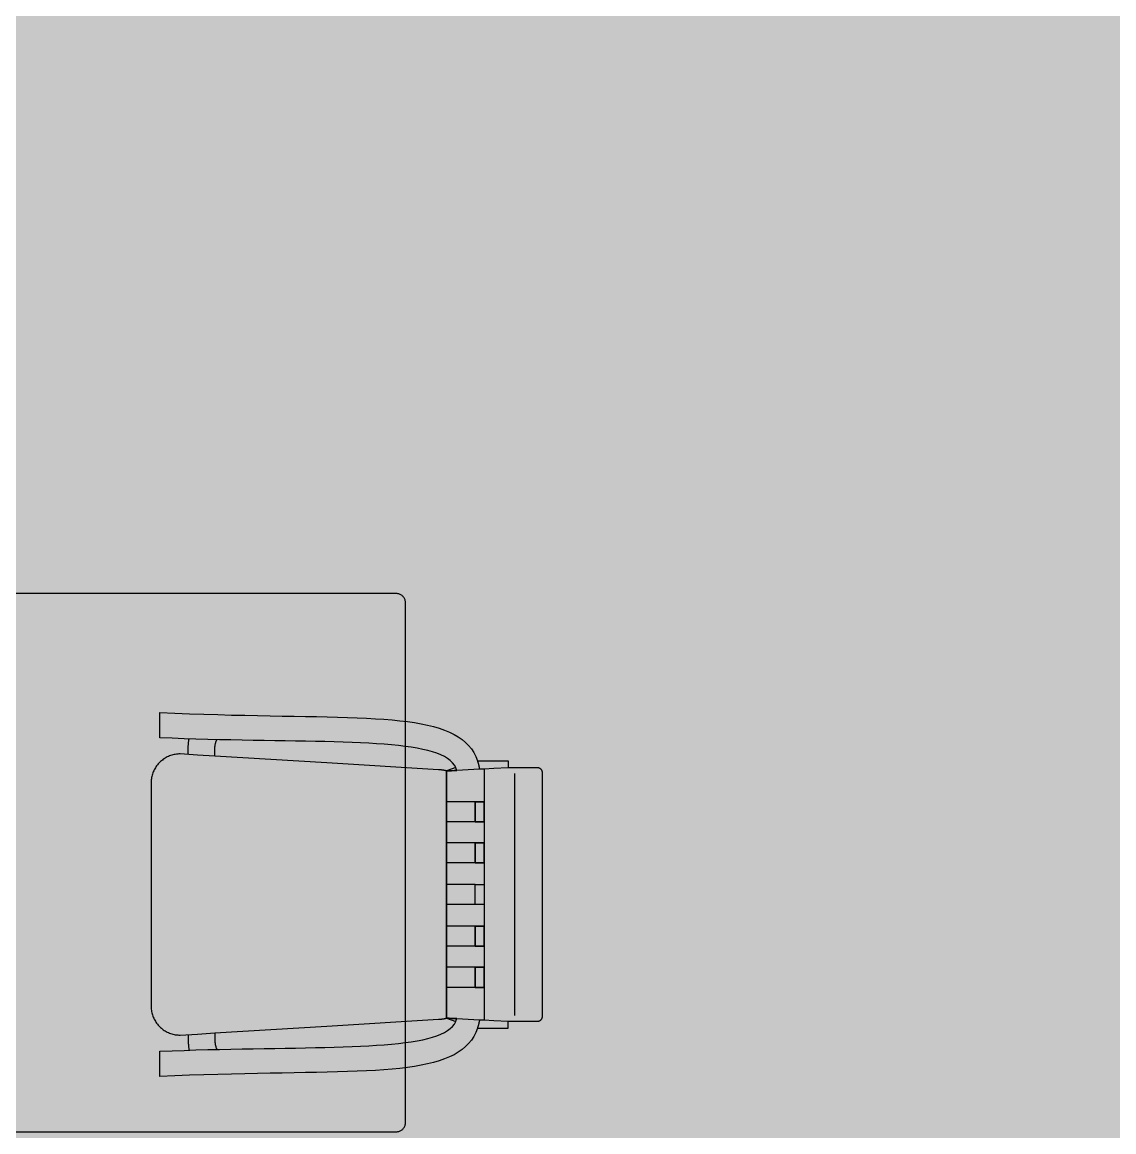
# Model space of a CAD drawing. Header units: metres. Extents: x -3.1 to 3, y -13.3 to 13.4.
# Drawn here: x -1.289 to 0.428, y -2.154 to -0.409 of the extents above; entities that cross this region are included whole.
import ezdxf

# ---------------------------------------------------------------- set-up
doc = ezdxf.new("R2010")
doc.units = ezdxf.units.M
doc.header["$MEASUREMENT"] = 0
doc.layers.add('Poly-Furniture', color=45, linetype='Continuous')
doc.layers.add('Poly-RoomsHatch', color=31, linetype='Continuous')

msp = doc.modelspace()

# ---------------------------------------------------------------- hatches: boundary and pattern name
at = {"layer": 'Poly-RoomsHatch'}
h = msp.add_hatch(color=31, dxfattribs=at)
h.dxf.hatch_style = 1
h.paths.add_polyline_path([(-2.755273, -11.584335), (0.893237, -11.584335), (0.893237, -7.204682), (2.755273, -7.204682), (2.755273, 9.589497), (1.219811, 9.589497), (-1.184988, 9.589497), (-1.184988, 10.128293), (-2.755273, 10.128293)])

# ---------------------------------------------------------------- linework, layer by layer
at = {"layer": 'Poly-Furniture', "color": 45}
for points in [[(-0.700083, -1.307655), (-1.839404, -1.307655)], [(-0.685668, -1.322561), (-0.685721, -1.321275), (-0.685877, -1.32002), (-0.686131, -1.318799), (-0.68648, -1.317617), (-0.686919, -1.316479), (-0.687443, -1.31539), (-0.688049, -1.314353), (-0.688731, -1.313373), (-0.689486, -1.312456), (-0.69031, -1.311604), (-0.691198, -1.310823), (-0.692145, -1.310117), (-0.693148, -1.309491), (-0.694201, -1.308948), (-0.695302, -1.308495), (-0.696444, -1.308134), (-0.697625, -1.307871), (-0.698839, -1.30771), (-0.700083, -1.307655)], [(-0.685668, -2.138725), (-0.685668, -1.322561)], [(-1.072034, -1.534228), (-1.072034, -1.494454)], [(-1.072034, -1.494454), (-1.04838, -1.495543), (-1.025293, -1.496479), (-1.002773, -1.497276), (-0.98082, -1.497953), (-0.959435, -1.498526), (-0.938617, -1.499013), (-0.918367, -1.499429), (-0.898684, -1.499794), (-0.879569, -1.500122), (-0.861021, -1.500432), (-0.843041, -1.50074), (-0.82563, -1.501064), (-0.808786, -1.50142), (-0.792511, -1.501826), (-0.776803, -1.502298), (-0.761664, -1.502854), (-0.747093, -1.50351), (-0.733091, -1.504283), (-0.719657, -1.505191)], [(-0.719657, -1.505191), (-0.706793, -1.506252), (-0.694498, -1.507481), (-0.682772, -1.508895), (-0.671614, -1.510512), (-0.661026, -1.512348), (-0.651007, -1.514421), (-0.641557, -1.516747), (-0.632676, -1.519344), (-0.624365, -1.522228), (-0.616623, -1.525417), (-0.609451, -1.528927), (-0.602848, -1.532776), (-0.596816, -1.53698), (-0.591353, -1.541557), (-0.586461, -1.546524), (-0.582138, -1.551897), (-0.578386, -1.557694), (-0.575204, -1.563931), (-0.572593, -1.570626)], [(-0.75643, -1.542234), (-0.769778, -1.541661), (-0.783571, -1.541162), (-0.797795, -1.540729), (-0.812434, -1.54035), (-0.827475, -1.540016), (-0.842903, -1.539715), (-0.858703, -1.539439), (-0.87486, -1.539176), (-0.891361, -1.538916), (-0.90819, -1.538649), (-0.925333, -1.538365), (-0.942775, -1.538053), (-0.960503, -1.537703), (-0.978501, -1.537304), (-0.996754, -1.536848), (-1.015249, -1.536322), (-1.03397, -1.535717), (-1.052903, -1.535022), (-1.072034, -1.534228)], [(-1.027717, -1.559743), (-1.027717, -1.559708), (-1.027716, -1.559604), (-1.027716, -1.559435), (-1.027715, -1.559204), (-1.027713, -1.558914), (-1.02771, -1.558568), (-1.027706, -1.558169), (-1.027701, -1.557719), (-1.027694, -1.557223), (-1.027685, -1.556682), (-1.027675, -1.556101), (-1.027662, -1.555482), (-1.027648, -1.554827), (-1.02763, -1.554142), (-1.027611, -1.553427), (-1.027588, -1.552686), (-1.027562, -1.551923), (-1.027533, -1.55114), (-1.027501, -1.550341)], [(-1.027501, -1.550341), (-1.027465, -1.549528), (-1.027426, -1.548704), (-1.027383, -1.547873), (-1.027335, -1.547038), (-1.027283, -1.546202), (-1.027227, -1.545367), (-1.027167, -1.544537), (-1.027101, -1.543715), (-1.027031, -1.542903), (-1.026955, -1.542106), (-1.026874, -1.541325), (-1.026787, -1.540565), (-1.026694, -1.539827), (-1.026596, -1.539116), (-1.026491, -1.538433), (-1.02638, -1.537783), (-1.026262, -1.537168), (-1.026137, -1.536591), (-1.026006, -1.536055)], [(-0.985656, -1.552753), (-0.985617, -1.551865), (-0.985567, -1.550967), (-0.985505, -1.550062), (-0.985431, -1.549154), (-0.985344, -1.548246), (-0.985242, -1.547341), (-0.985125, -1.546443), (-0.984993, -1.545555), (-0.984844, -1.544681), (-0.984677, -1.543824), (-0.984492, -1.542988), (-0.984287, -1.542176), (-0.984063, -1.541392), (-0.983818, -1.540638), (-0.98355, -1.539919), (-0.983261, -1.539238), (-0.982947, -1.538599), (-0.98261, -1.538004), (-0.982247, -1.537457)], [(-0.606745, -1.581112), (-0.60887, -1.577153), (-0.611717, -1.573466), (-0.615271, -1.570039), (-0.619518, -1.566863), (-0.624442, -1.563926), (-0.630031, -1.561219), (-0.636268, -1.558731), (-0.643139, -1.556452), (-0.650631, -1.554372), (-0.658727, -1.55248), (-0.667415, -1.550766), (-0.676678, -1.549221), (-0.686503, -1.547832), (-0.696875, -1.546591), (-0.70778, -1.545487), (-0.719202, -1.54451), (-0.731128, -1.543649), (-0.743542, -1.542894), (-0.75643, -1.542234)], [(-1.040051, -1.559743), (-1.042023, -1.559784), (-1.043976, -1.559907), (-1.045906, -1.560111), (-1.047812, -1.560392), (-1.049692, -1.560751), (-1.051544, -1.561184), (-1.053367, -1.56169), (-1.055159, -1.562268), (-1.056918, -1.562916), (-1.058642, -1.563631), (-1.06033, -1.564413), (-1.06198, -1.56526), (-1.063589, -1.56617), (-1.065157, -1.567141), (-1.066682, -1.568171), (-1.068161, -1.569259), (-1.069594, -1.570403), (-1.070977, -1.571601), (-1.07231, -1.572852)], [(-1.012776, -1.561417), (-1.040051, -1.559743)], [(-0.985501, -1.563098), (-1.012776, -1.561417)], [(-0.985501, -1.563092), (-0.985504, -1.563053), (-0.985512, -1.562938), (-0.985525, -1.562751), (-0.985542, -1.562496), (-0.985562, -1.562175), (-0.985583, -1.561792), (-0.985606, -1.561351), (-0.985629, -1.560855), (-0.985651, -1.560307), (-0.985672, -1.559711), (-0.985691, -1.559071), (-0.985706, -1.558389), (-0.985718, -1.55767), (-0.985725, -1.556916), (-0.985726, -1.556132), (-0.98572, -1.555319), (-0.985707, -1.554483), (-0.985686, -1.553627), (-0.985656, -1.552753)], [(-0.809612, -1.573909), (-0.985501, -1.563098)], [(-1.07231, -1.572852), (-1.073591, -1.574155), (-1.074818, -1.575508), (-1.075989, -1.576907), (-1.077103, -1.578353), (-1.078157, -1.579843), (-1.079151, -1.581375), (-1.080082, -1.582947), (-1.080949, -1.584559), (-1.081749, -1.586208), (-1.082482, -1.587893), (-1.083144, -1.589611), (-1.083736, -1.591362), (-1.084254, -1.593143), (-1.084697, -1.594953), (-1.085064, -1.59679), (-1.085352, -1.598652), (-1.08556, -1.600538), (-1.085686, -1.602446), (-1.085729, -1.604374)], [(-0.633724, -1.584713), (-0.809612, -1.573909)], [(-0.627264, -1.585158), (-0.627597, -1.585113), (-0.627931, -1.58507), (-0.628266, -1.58503), (-0.628602, -1.584992), (-0.628938, -1.584957), (-0.629275, -1.584923), (-0.629613, -1.584892), (-0.629952, -1.584864), (-0.630291, -1.584838), (-0.630631, -1.584814), (-0.630972, -1.584793), (-0.631314, -1.584774), (-0.631656, -1.584758), (-0.631999, -1.584744), (-0.632342, -1.584733), (-0.632687, -1.584724), (-0.633032, -1.584718), (-0.633378, -1.584714), (-0.633724, -1.584713)], [(-0.621073, -1.58646), (-0.621391, -1.586371), (-0.621709, -1.586285), (-0.622029, -1.5862), (-0.622349, -1.586118), (-0.62267, -1.586038), (-0.622993, -1.585961), (-0.623316, -1.585885), (-0.62364, -1.585812), (-0.623965, -1.585742), (-0.624291, -1.585673), (-0.624618, -1.585607), (-0.624946, -1.585543), (-0.625275, -1.585481), (-0.625604, -1.585422), (-0.625934, -1.585365), (-0.626266, -1.58531), (-0.626598, -1.585257), (-0.62693, -1.585206), (-0.627264, -1.585158)], [(-0.621073, -1.586467), (-0.621087, -1.634786)], [(-0.621087, -1.634786), (-0.621073, -1.586467)], [(-0.61394, -1.583796), (-0.621073, -1.58646)], [(-0.617126, -1.586268), (-0.621073, -1.586467)], [(-0.621073, -1.586467), (-0.617126, -1.586268)], [(-0.613179, -1.586062), (-0.617126, -1.586268)], [(-0.617126, -1.586268), (-0.613179, -1.586062)], [(-0.606806, -1.581131), (-0.61394, -1.583796)], [(-0.609238, -1.585862), (-0.613179, -1.586062)], [(-0.613179, -1.586062), (-0.609238, -1.585862)], [(-0.60529, -1.585656), (-0.609238, -1.585862)], [(-0.609238, -1.585862), (-0.60529, -1.585656)], [(-0.606772, -1.581112), (-0.606806, -1.581131)], [(-0.606745, -1.581112), (-0.606772, -1.581112)], [(-0.60591, -1.583344), (-0.605949, -1.583225), (-0.605988, -1.583105), (-0.606028, -1.582986), (-0.606068, -1.582867), (-0.606109, -1.582749), (-0.60615, -1.58263), (-0.606192, -1.582512), (-0.606235, -1.582394), (-0.606278, -1.582277), (-0.606322, -1.582159), (-0.606367, -1.582042), (-0.606412, -1.581925), (-0.606457, -1.581808), (-0.606504, -1.581691), (-0.606551, -1.581575), (-0.606599, -1.581459), (-0.606647, -1.581343), (-0.606696, -1.581227), (-0.606745, -1.581112)], [(-0.60591, -1.583344), (-0.605949, -1.583225), (-0.605988, -1.583105), (-0.606028, -1.582986), (-0.606068, -1.582867), (-0.606109, -1.582749), (-0.60615, -1.58263), (-0.606192, -1.582512), (-0.606235, -1.582394), (-0.606278, -1.582277), (-0.606322, -1.582159), (-0.606367, -1.582042), (-0.606412, -1.581925), (-0.606457, -1.581808), (-0.606504, -1.581691), (-0.606551, -1.581575), (-0.606599, -1.581459), (-0.606647, -1.581343), (-0.606696, -1.581227), (-0.606745, -1.581112)], [(-0.60529, -1.585656), (-0.605318, -1.585533), (-0.605347, -1.585409), (-0.605375, -1.585286), (-0.605405, -1.585163), (-0.605435, -1.58504), (-0.605465, -1.584918), (-0.605496, -1.584795), (-0.605527, -1.584673), (-0.605559, -1.584551), (-0.605591, -1.584429), (-0.605624, -1.584308), (-0.605658, -1.584187), (-0.605692, -1.584066), (-0.605727, -1.583945), (-0.605762, -1.583824), (-0.605798, -1.583704), (-0.605835, -1.583584), (-0.605872, -1.583464), (-0.60591, -1.583344)], [(-0.60529, -1.585656), (-0.605318, -1.585533), (-0.605347, -1.585409), (-0.605375, -1.585286), (-0.605405, -1.585163), (-0.605435, -1.58504), (-0.605465, -1.584918), (-0.605496, -1.584795), (-0.605527, -1.584673), (-0.605559, -1.584551), (-0.605591, -1.584429), (-0.605624, -1.584308), (-0.605658, -1.584187), (-0.605692, -1.584066), (-0.605727, -1.583945), (-0.605762, -1.583824), (-0.605798, -1.583704), (-0.605835, -1.583584), (-0.605872, -1.583464), (-0.60591, -1.583344)], [(-0.587318, -1.584733), (-0.60529, -1.585656)], [(-0.587318, -1.584733), (-0.60529, -1.585656)], [(-0.60529, -1.585656), (-0.60529, -1.585656)], [(-0.569339, -1.583816), (-0.587318, -1.584733)], [(-0.569339, -1.583816), (-0.587318, -1.584733)], [(-0.572593, -1.570626), (-0.524261, -1.570626)], [(-0.572593, -1.570626), (-0.572484, -1.570953), (-0.572376, -1.571281), (-0.57227, -1.57161), (-0.572165, -1.57194), (-0.572061, -1.572272), (-0.571958, -1.572604), (-0.571857, -1.572938), (-0.571757, -1.573272), (-0.571658, -1.573608), (-0.57156, -1.573945), (-0.571464, -1.574282), (-0.571369, -1.574621), (-0.571275, -1.574961), (-0.571183, -1.575303), (-0.571092, -1.575645), (-0.571002, -1.575988), (-0.570913, -1.576333), (-0.570826, -1.576678), (-0.570741, -1.577025)], [(-0.570741, -1.577025), (-0.570655, -1.577373), (-0.570571, -1.577722), (-0.570488, -1.578071), (-0.570407, -1.578422), (-0.570326, -1.578774), (-0.570248, -1.579127), (-0.57017, -1.579481), (-0.570094, -1.579836), (-0.570019, -1.580192), (-0.569945, -1.580549), (-0.569873, -1.580908), (-0.569802, -1.581267), (-0.569732, -1.581628), (-0.569663, -1.58199), (-0.569596, -1.582352), (-0.56953, -1.582717), (-0.569465, -1.583082), (-0.569402, -1.583448), (-0.569339, -1.583816)], [(-0.5623, -1.583457), (-0.569339, -1.583816)], [(-0.5468, -1.582666), (-0.5623, -1.583457)], [(-0.5623, -1.583457), (-0.5623, -1.97793)], [(-0.524261, -1.58151), (-0.5468, -1.582666)], [(-0.524261, -1.570626), (-0.524261, -1.58151)], [(-0.478334, -1.58151), (-0.524261, -1.58151)], [(-0.472628, -1.583849), (-0.472864, -1.583626), (-0.473108, -1.583412), (-0.473361, -1.583208), (-0.473622, -1.583014), (-0.473892, -1.58283), (-0.474169, -1.582657), (-0.474454, -1.582495), (-0.474745, -1.582344), (-0.475044, -1.582204), (-0.475349, -1.582077), (-0.47566, -1.581961), (-0.475977, -1.581858), (-0.476299, -1.581768), (-0.476627, -1.58169), (-0.47696, -1.581626), (-0.477297, -1.581576), (-0.477639, -1.58154), (-0.477984, -1.581518), (-0.478334, -1.58151)], [(-0.47025, -1.589484), (-0.470258, -1.589138), (-0.47028, -1.588796), (-0.470317, -1.588459), (-0.470368, -1.588125), (-0.470433, -1.587796), (-0.470511, -1.587473), (-0.470603, -1.587154), (-0.470708, -1.586841), (-0.470825, -1.586534), (-0.470955, -1.586233), (-0.471097, -1.585938), (-0.47125, -1.58565), (-0.471415, -1.585369), (-0.471591, -1.585096), (-0.471778, -1.58483), (-0.471976, -1.584572), (-0.472183, -1.584322), (-0.472401, -1.584081), (-0.472628, -1.583849)], [(-1.085729, -1.604374), (-1.085729, -1.957013)], [(-0.514379, -1.59062), (-0.514379, -1.970767)], [(-0.47025, -1.971903), (-0.47025, -1.589484)], [(-0.621087, -1.634786), (-0.6211, -1.684447)], [(-0.6211, -1.684447), (-0.621087, -1.634786)], [(-0.576379, -1.634786), (-0.621087, -1.634786)], [(-0.576379, -1.666308), (-0.576379, -1.634786)], [(-0.576379, -1.634786), (-0.5623, -1.634786)], [(-0.5623, -1.634786), (-0.576379, -1.634786)], [(-0.576379, -1.634786), (-0.576379, -1.666308)], [(-0.5623, -1.634786), (-0.576379, -1.634786)], [(-0.576379, -1.634786), (-0.576379, -1.666308)], [(-0.5623, -1.634786), (-0.576379, -1.634786)], [(-0.576379, -1.634786), (-0.576379, -1.666308)], [(-0.5623, -1.634786), (-0.5623, -1.666308)], [(-0.5623, -1.666308), (-0.5623, -1.634786)], [(-0.5623, -1.666308), (-0.5623, -1.634786)], [(-0.5623, -1.666308), (-0.5623, -1.634786)], [(-0.576379, -1.666308), (-0.621087, -1.666308)], [(-0.5623, -1.666308), (-0.576379, -1.666308)], [(-0.576379, -1.666308), (-0.576379, -1.666308)], [(-0.576379, -1.666308), (-0.5623, -1.666308)], [(-0.576379, -1.666308), (-0.576379, -1.666308)], [(-0.576379, -1.666308), (-0.5623, -1.666308)], [(-0.576379, -1.666308), (-0.5623, -1.666308)], [(-0.5623, -1.666308), (-0.5623, -1.666308)], [(-0.5623, -1.666308), (-0.5623, -1.666308)], [(-0.6211, -1.684447), (-0.621114, -1.731032)], [(-0.621114, -1.731032), (-0.6211, -1.684447)], [(-0.576379, -1.699511), (-0.621087, -1.699511)], [(-0.576379, -1.731032), (-0.576379, -1.699511)], [(-0.576379, -1.699511), (-0.5623, -1.699511)], [(-0.5623, -1.699511), (-0.576379, -1.699511)], [(-0.576379, -1.699511), (-0.576379, -1.731032)], [(-0.5623, -1.699511), (-0.576379, -1.699511)], [(-0.576379, -1.699511), (-0.576379, -1.731032)], [(-0.5623, -1.699511), (-0.576379, -1.699511)], [(-0.576379, -1.699511), (-0.576379, -1.731032)], [(-0.5623, -1.699511), (-0.5623, -1.731032)], [(-0.5623, -1.731032), (-0.5623, -1.699511)], [(-0.5623, -1.731032), (-0.5623, -1.699511)], [(-0.5623, -1.731032), (-0.5623, -1.699511)], [(-0.621127, -1.765112), (-0.621114, -1.731032)], [(-0.576379, -1.731032), (-0.621127, -1.731032)], [(-0.621114, -1.731032), (-0.621114, -1.765112)], [(-0.5623, -1.731032), (-0.576379, -1.731032)], [(-0.576379, -1.731032), (-0.576379, -1.731032)], [(-0.576379, -1.731032), (-0.5623, -1.731032)], [(-0.576379, -1.731032), (-0.576379, -1.731032)], [(-0.576379, -1.731032), (-0.5623, -1.731032)], [(-0.576379, -1.731032), (-0.5623, -1.731032)], [(-0.5623, -1.731032), (-0.5623, -1.731032)], [(-0.5623, -1.731032), (-0.5623, -1.731032)], [(-0.621114, -1.765112), (-0.621127, -1.778953)], [(-0.621127, -1.778953), (-0.621127, -1.765112)], [(-0.576379, -1.765112), (-0.621127, -1.765112)], [(-0.621127, -1.778953), (-0.621127, -1.796275)], [(-0.621121, -1.782434), (-0.621127, -1.778953)], [(-0.576379, -1.796275), (-0.576379, -1.765112)], [(-0.576379, -1.765112), (-0.5623, -1.765112)], [(-0.5623, -1.765112), (-0.5623, -1.796275)], [(-0.621127, -1.796275), (-0.6211, -1.87694)], [(-0.576379, -1.796275), (-0.621127, -1.796275)], [(-0.621121, -1.796275), (-0.621121, -1.782434)], [(-0.6211, -1.87694), (-0.621121, -1.796275)], [(-0.5623, -1.796275), (-0.576379, -1.796275)], [(-0.576379, -1.796275), (-0.576379, -1.796275)], [(-0.576379, -1.830355), (-0.621087, -1.830355)], [(-0.576379, -1.861876), (-0.576379, -1.830355)], [(-0.576379, -1.830355), (-0.5623, -1.830355)], [(-0.5623, -1.830355), (-0.576379, -1.830355)], [(-0.576379, -1.830355), (-0.576379, -1.861876)], [(-0.5623, -1.830355), (-0.576379, -1.830355)], [(-0.576379, -1.830355), (-0.576379, -1.861876)], [(-0.5623, -1.830355), (-0.5623, -1.861876)], [(-0.5623, -1.861876), (-0.5623, -1.830355)], [(-0.5623, -1.861876), (-0.5623, -1.830355)], [(-0.576379, -1.861876), (-0.621087, -1.861876)], [(-0.5623, -1.861876), (-0.576379, -1.861876)], [(-0.576379, -1.861876), (-0.576379, -1.861876)], [(-0.576379, -1.861876), (-0.5623, -1.861876)], [(-0.576379, -1.861876), (-0.5623, -1.861876)], [(-0.5623, -1.861876), (-0.5623, -1.861876)], [(-0.5623, -1.861876), (-0.5623, -1.861876)], [(-0.6211, -1.87694), (-0.621087, -1.926601)], [(-0.621087, -1.926601), (-0.6211, -1.87694)], [(-0.576379, -1.895079), (-0.621087, -1.895079)], [(-0.576379, -1.926601), (-0.576379, -1.895079)], [(-0.576379, -1.895079), (-0.5623, -1.895079)], [(-0.5623, -1.895079), (-0.576379, -1.895079)], [(-0.576379, -1.895079), (-0.576379, -1.926601)], [(-0.5623, -1.895079), (-0.576379, -1.895079)], [(-0.576379, -1.895079), (-0.576379, -1.926601)], [(-0.5623, -1.895079), (-0.5623, -1.926601)], [(-0.5623, -1.926601), (-0.5623, -1.895079)], [(-0.5623, -1.926601), (-0.5623, -1.895079)], [(-0.621087, -1.926601), (-0.621073, -1.97492)], [(-0.621073, -1.97492), (-0.621087, -1.926601)], [(-0.576379, -1.926601), (-0.621087, -1.926601)], [(-0.5623, -1.926601), (-0.576379, -1.926601)], [(-0.576379, -1.926601), (-0.576379, -1.926601)], [(-0.576379, -1.926601), (-0.5623, -1.926601)], [(-0.576379, -1.926601), (-0.5623, -1.926601)], [(-0.5623, -1.926601), (-0.5623, -1.926601)], [(-0.5623, -1.926601), (-0.5623, -1.926601)], [(-1.085729, -1.957013), (-1.085686, -1.958941), (-1.08556, -1.960849), (-1.085352, -1.962735), (-1.085064, -1.964597), (-1.084697, -1.966434), (-1.084254, -1.968244), (-1.083736, -1.970025), (-1.083144, -1.971776), (-1.082482, -1.973494), (-1.081749, -1.975179), (-1.080949, -1.976828), (-1.080082, -1.97844), (-1.079151, -1.980012), (-1.078157, -1.981545), (-1.077103, -1.983034), (-1.075989, -1.98448), (-1.074818, -1.985879), (-1.073591, -1.987232), (-1.07231, -1.988535)], [(-0.985501, -1.998289), (-0.809612, -1.987478)], [(-0.809612, -1.987478), (-0.633724, -1.976674)], [(-0.75643, -2.019153), (-0.743542, -2.018493), (-0.731128, -2.017738), (-0.719202, -2.016877), (-0.70778, -2.0159), (-0.696875, -2.014796), (-0.686503, -2.013555), (-0.676678, -2.012166), (-0.667415, -2.010621), (-0.658727, -2.008907), (-0.650631, -2.007015), (-0.643139, -2.004935), (-0.636268, -2.002656), (-0.630031, -2.000168), (-0.624442, -1.997461), (-0.619518, -1.994524), (-0.615271, -1.991348), (-0.611717, -1.987921), (-0.60887, -1.984234), (-0.606745, -1.980275)], [(-0.633724, -1.976674), (-0.633378, -1.976673), (-0.633032, -1.976669), (-0.632687, -1.976663), (-0.632342, -1.976654), (-0.631999, -1.976643), (-0.631656, -1.976629), (-0.631314, -1.976613), (-0.630972, -1.976594), (-0.630631, -1.976573), (-0.630291, -1.976549), (-0.629952, -1.976523), (-0.629613, -1.976495), (-0.629275, -1.976464), (-0.628938, -1.976431), (-0.628602, -1.976395), (-0.628266, -1.976357), (-0.627931, -1.976317), (-0.627597, -1.976274), (-0.627264, -1.976229)], [(-0.627264, -1.976229), (-0.62693, -1.976181), (-0.626598, -1.97613), (-0.626266, -1.976077), (-0.625934, -1.976022), (-0.625604, -1.975965), (-0.625275, -1.975906), (-0.624946, -1.975844), (-0.624618, -1.97578), (-0.624291, -1.975714), (-0.623965, -1.975645), (-0.62364, -1.975575), (-0.623316, -1.975502), (-0.622993, -1.975426), (-0.62267, -1.975349), (-0.622349, -1.975269), (-0.622029, -1.975187), (-0.621709, -1.975102), (-0.621391, -1.975016), (-0.621073, -1.974927)], [(-0.621073, -1.97492), (-0.617126, -1.975119)], [(-0.617126, -1.975119), (-0.621073, -1.97492)], [(-0.621073, -1.974927), (-0.61394, -1.977591)], [(-0.617126, -1.975119), (-0.613185, -1.975325)], [(-0.613185, -1.975325), (-0.617126, -1.975119)], [(-0.61394, -1.977591), (-0.606806, -1.980256)], [(-0.613185, -1.975325), (-0.609238, -1.975531)], [(-0.609238, -1.975531), (-0.613185, -1.975325)], [(-0.609238, -1.975531), (-0.60529, -1.975731)], [(-0.60529, -1.975731), (-0.609238, -1.975531)], [(-0.606806, -1.980256), (-0.606772, -1.980269)], [(-0.606772, -1.980269), (-0.606745, -1.980269)], [(-0.606745, -1.980275), (-0.606696, -1.98016), (-0.606647, -1.980044), (-0.606599, -1.979928), (-0.606551, -1.979812), (-0.606504, -1.979696), (-0.606457, -1.979579), (-0.606412, -1.979462), (-0.606367, -1.979345), (-0.606322, -1.979228), (-0.606278, -1.97911), (-0.606235, -1.978993), (-0.606192, -1.978875), (-0.60615, -1.978757), (-0.606109, -1.978638), (-0.606068, -1.97852), (-0.606028, -1.978401), (-0.605988, -1.978282), (-0.605949, -1.978162), (-0.60591, -1.978043)], [(-0.606745, -1.980269), (-0.606696, -1.980154), (-0.606647, -1.980039), (-0.606599, -1.979924), (-0.606551, -1.979809), (-0.606504, -1.979693), (-0.606457, -1.979577), (-0.606412, -1.979461), (-0.606367, -1.979344), (-0.606322, -1.979227), (-0.606278, -1.97911), (-0.606235, -1.978992), (-0.606192, -1.978874), (-0.60615, -1.978756), (-0.606109, -1.978638), (-0.606068, -1.97852), (-0.606028, -1.978401), (-0.605988, -1.978282), (-0.605949, -1.978162), (-0.60591, -1.978043)], [(-0.60591, -1.978043), (-0.605872, -1.977923), (-0.605835, -1.977803), (-0.605798, -1.977683), (-0.605762, -1.977563), (-0.605727, -1.977442), (-0.605692, -1.977321), (-0.605658, -1.9772), (-0.605624, -1.977079), (-0.605591, -1.976958), (-0.605559, -1.976836), (-0.605527, -1.976714), (-0.605496, -1.976592), (-0.605465, -1.976469), (-0.605435, -1.976347), (-0.605405, -1.976224), (-0.605375, -1.976101), (-0.605347, -1.975978), (-0.605318, -1.975854), (-0.60529, -1.975731)], [(-0.60591, -1.978043), (-0.605872, -1.977923), (-0.605835, -1.977803), (-0.605798, -1.977683), (-0.605762, -1.977563), (-0.605727, -1.977442), (-0.605692, -1.977321), (-0.605658, -1.9772), (-0.605624, -1.977079), (-0.605591, -1.976958), (-0.605559, -1.976836), (-0.605527, -1.976714), (-0.605496, -1.976592), (-0.605465, -1.976469), (-0.605435, -1.976347), (-0.605405, -1.976224), (-0.605375, -1.976101), (-0.605347, -1.975978), (-0.605318, -1.975854), (-0.60529, -1.975731)], [(-0.60529, -1.975731), (-0.587318, -1.976654)], [(-0.60529, -1.975731), (-0.587318, -1.976654)], [(-0.587318, -1.976654), (-0.569339, -1.977571)], [(-0.587318, -1.976654), (-0.569339, -1.977571)], [(-0.570741, -1.984362), (-0.570826, -1.984709), (-0.570913, -1.985054), (-0.571002, -1.985399), (-0.571092, -1.985742), (-0.571183, -1.986084), (-0.571275, -1.986426), (-0.571369, -1.986766), (-0.571464, -1.987105), (-0.57156, -1.987443), (-0.571658, -1.987779), (-0.571757, -1.988115), (-0.571857, -1.98845), (-0.571958, -1.988783), (-0.572061, -1.989115), (-0.572165, -1.989447), (-0.57227, -1.989777), (-0.572376, -1.990106), (-0.572484, -1.990434), (-0.572593, -1.990761)], [(-0.570741, -1.984362), (-0.570826, -1.984709), (-0.570913, -1.985054), (-0.571002, -1.985399), (-0.571092, -1.985742), (-0.571183, -1.986084), (-0.571275, -1.986426), (-0.571369, -1.986766), (-0.571464, -1.987105), (-0.57156, -1.987443), (-0.571658, -1.987779), (-0.571757, -1.988115), (-0.571857, -1.98845), (-0.571958, -1.988783), (-0.572061, -1.989115), (-0.572165, -1.989447), (-0.57227, -1.989777), (-0.572376, -1.990106), (-0.572484, -1.990434), (-0.572593, -1.990761)], [(-0.569339, -1.977571), (-0.569402, -1.977939), (-0.569465, -1.978305), (-0.56953, -1.97867), (-0.569596, -1.979035), (-0.569663, -1.979397), (-0.569732, -1.979759), (-0.569802, -1.98012), (-0.569873, -1.980479), (-0.569945, -1.980838), (-0.570019, -1.981195), (-0.570094, -1.981551), (-0.57017, -1.981906), (-0.570248, -1.98226), (-0.570326, -1.982613), (-0.570407, -1.982965), (-0.570488, -1.983316), (-0.570571, -1.983665), (-0.570655, -1.984014), (-0.570741, -1.984362)], [(-0.569339, -1.977571), (-0.569402, -1.977939), (-0.569465, -1.978305), (-0.56953, -1.97867), (-0.569596, -1.979035), (-0.569663, -1.979397), (-0.569732, -1.979759), (-0.569802, -1.98012), (-0.569873, -1.980479), (-0.569945, -1.980838), (-0.570019, -1.981195), (-0.570094, -1.981551), (-0.57017, -1.981906), (-0.570248, -1.98226), (-0.570326, -1.982613), (-0.570407, -1.982965), (-0.570488, -1.983316), (-0.570571, -1.983665), (-0.570655, -1.984014), (-0.570741, -1.984362)], [(-0.569339, -1.977571), (-0.5623, -1.97793)], [(-0.5623, -1.97793), (-0.5468, -1.978721)], [(-0.5468, -1.978721), (-0.524261, -1.979877)], [(-0.524261, -1.990761), (-0.524261, -1.979877)], [(-0.524261, -1.979877), (-0.478334, -1.979877)], [(-0.478334, -1.979877), (-0.477984, -1.979869), (-0.477639, -1.979847), (-0.477297, -1.979811), (-0.47696, -1.979761), (-0.476627, -1.979697), (-0.476299, -1.97962), (-0.475977, -1.979529), (-0.47566, -1.979426), (-0.475349, -1.97931), (-0.475044, -1.979183), (-0.474745, -1.979043), (-0.474454, -1.978892), (-0.474169, -1.97873), (-0.473892, -1.978557), (-0.473622, -1.978373), (-0.473361, -1.978179), (-0.473108, -1.977975), (-0.472864, -1.977761), (-0.472628, -1.977538)], [(-0.472628, -1.977538), (-0.472401, -1.977306), (-0.472183, -1.977065), (-0.471976, -1.976815), (-0.471778, -1.976557), (-0.471591, -1.976291), (-0.471415, -1.976018), (-0.47125, -1.975737), (-0.471097, -1.975449), (-0.470955, -1.975154), (-0.470825, -1.974853), (-0.470708, -1.974546), (-0.470603, -1.974233), (-0.470511, -1.973914), (-0.470433, -1.973591), (-0.470368, -1.973262), (-0.470317, -1.972928), (-0.47028, -1.972591), (-0.470258, -1.972249), (-0.47025, -1.971903)], [(-0.472628, -1.977538), (-0.472628, -1.977538)], [(-1.07231, -1.988535), (-1.070977, -1.989786), (-1.069594, -1.990984), (-1.068161, -1.992128), (-1.066682, -1.993216), (-1.065157, -1.994247), (-1.063589, -1.995217), (-1.06198, -1.996127), (-1.06033, -1.996974), (-1.058642, -1.997756), (-1.056918, -1.998471), (-1.055159, -1.999119), (-1.053367, -1.999697), (-1.051544, -2.000203), (-1.049692, -2.000636), (-1.047812, -2.000995), (-1.045906, -2.001276), (-1.043976, -2.00148), (-1.042023, -2.001603), (-1.040051, -2.001644)], [(-1.040051, -2.001644), (-1.012776, -1.99997)], [(-1.027717, -2.001651), (-1.027717, -2.001686), (-1.027716, -2.00179), (-1.027716, -2.001958), (-1.027715, -2.002189), (-1.027713, -2.002479), (-1.02771, -2.002826), (-1.027706, -2.003225), (-1.027701, -2.003674), (-1.027694, -2.004171), (-1.027685, -2.004711), (-1.027675, -2.005293), (-1.027662, -2.005912), (-1.027648, -2.006566), (-1.02763, -2.007252), (-1.027611, -2.007967), (-1.027588, -2.008707), (-1.027562, -2.009471), (-1.027533, -2.010254), (-1.027501, -2.011053)], [(-1.012776, -1.99997), (-0.985501, -1.998289)], [(-1.012776, -1.99997), (-1.012776, -1.99997)], [(-0.985501, -1.998295), (-0.985504, -1.998334), (-0.985512, -1.998449), (-0.985525, -1.998636), (-0.985542, -1.998891), (-0.985562, -1.999212), (-0.985583, -1.999595), (-0.985606, -2.000036), (-0.985629, -2.000532), (-0.985651, -2.00108), (-0.985672, -2.001676), (-0.985691, -2.002316), (-0.985706, -2.002998), (-0.985718, -2.003717), (-0.985725, -2.004471), (-0.985726, -2.005256), (-0.98572, -2.006068), (-0.985707, -2.006904), (-0.985686, -2.007761), (-0.985656, -2.008634)], [(-0.572593, -1.990761), (-0.575204, -1.997456), (-0.578386, -2.003693), (-0.582138, -2.00949), (-0.586461, -2.014863), (-0.591353, -2.01983), (-0.596816, -2.024407), (-0.602848, -2.028611), (-0.609451, -2.03246), (-0.616623, -2.03597), (-0.624365, -2.039159), (-0.632676, -2.042043), (-0.641557, -2.04464), (-0.651007, -2.046966), (-0.661026, -2.049039), (-0.671614, -2.050875), (-0.682772, -2.052492), (-0.694498, -2.053907), (-0.706793, -2.055135), (-0.719657, -2.056196)], [(-0.572593, -1.990761), (-0.524261, -1.990761)], [(-1.072034, -2.027159), (-1.052903, -2.026365), (-1.03397, -2.02567), (-1.015249, -2.025065), (-0.996754, -2.02454), (-0.978501, -2.024083), (-0.960503, -2.023684), (-0.942775, -2.023334), (-0.925333, -2.023022), (-0.90819, -2.022738), (-0.891361, -2.022471), (-0.87486, -2.022211), (-0.858703, -2.021948), (-0.842903, -2.021672), (-0.827475, -2.021371), (-0.812434, -2.021037), (-0.797795, -2.020658), (-0.783571, -2.020225), (-0.769778, -2.019726), (-0.75643, -2.019153)], [(-1.027501, -2.011053), (-1.027465, -2.011866), (-1.027426, -2.012689), (-1.027383, -2.01352), (-1.027335, -2.014355), (-1.027283, -2.015192), (-1.027227, -2.016027), (-1.027167, -2.016857), (-1.027101, -2.017679), (-1.027031, -2.01849), (-1.026955, -2.019288), (-1.026874, -2.020068), (-1.026787, -2.020829), (-1.026694, -2.021567), (-1.026596, -2.022278), (-1.026491, -2.022961), (-1.02638, -2.023611), (-1.026262, -2.024226), (-1.026137, -2.024803), (-1.026006, -2.025339)], [(-0.985656, -2.008634), (-0.985617, -2.009522), (-0.985567, -2.01042), (-0.985505, -2.011325), (-0.985431, -2.012233), (-0.985344, -2.013142), (-0.985242, -2.014046), (-0.985125, -2.014944), (-0.984993, -2.015832), (-0.984844, -2.016706), (-0.984677, -2.017563), (-0.984492, -2.018399), (-0.984287, -2.019211), (-0.984063, -2.019995), (-0.983818, -2.020749), (-0.98355, -2.021468), (-0.983261, -2.022149), (-0.982947, -2.022788), (-0.98261, -2.023383), (-0.982247, -2.02393)], [(-1.072034, -2.066934), (-1.072034, -2.027159)], [(-0.719657, -2.056196), (-0.733091, -2.057104), (-0.747093, -2.057878), (-0.761664, -2.058534), (-0.776803, -2.059089), (-0.792511, -2.059561), (-0.808786, -2.059967), (-0.82563, -2.060323), (-0.843041, -2.060647), (-0.861021, -2.060955), (-0.879569, -2.061265), (-0.898684, -2.061594), (-0.918367, -2.061958), (-0.938617, -2.062375), (-0.959435, -2.062861), (-0.98082, -2.063434), (-1.002773, -2.064111), (-1.025293, -2.064908), (-1.04838, -2.065844), (-1.072034, -2.066934)], [(-1.072034, -2.066934), (-1.072034, -2.066934)], [(-0.700083, -2.153632), (-0.698839, -2.153577), (-0.697625, -2.153416), (-0.696444, -2.153153), (-0.695302, -2.152792), (-0.694201, -2.152338), (-0.693148, -2.151796), (-0.692145, -2.15117), (-0.691198, -2.150464), (-0.69031, -2.149683), (-0.689486, -2.148831), (-0.688731, -2.147913), (-0.688049, -2.146934), (-0.687443, -2.145897), (-0.686919, -2.144808), (-0.68648, -2.14367), (-0.686131, -2.142488), (-0.685877, -2.141267), (-0.685721, -2.140012), (-0.685668, -2.138725)], [(-1.839404, -2.153632), (-0.700083, -2.153632)]]:
    msp.add_lwpolyline(points, dxfattribs=at)

doc.saveas('drawing.dxf')
